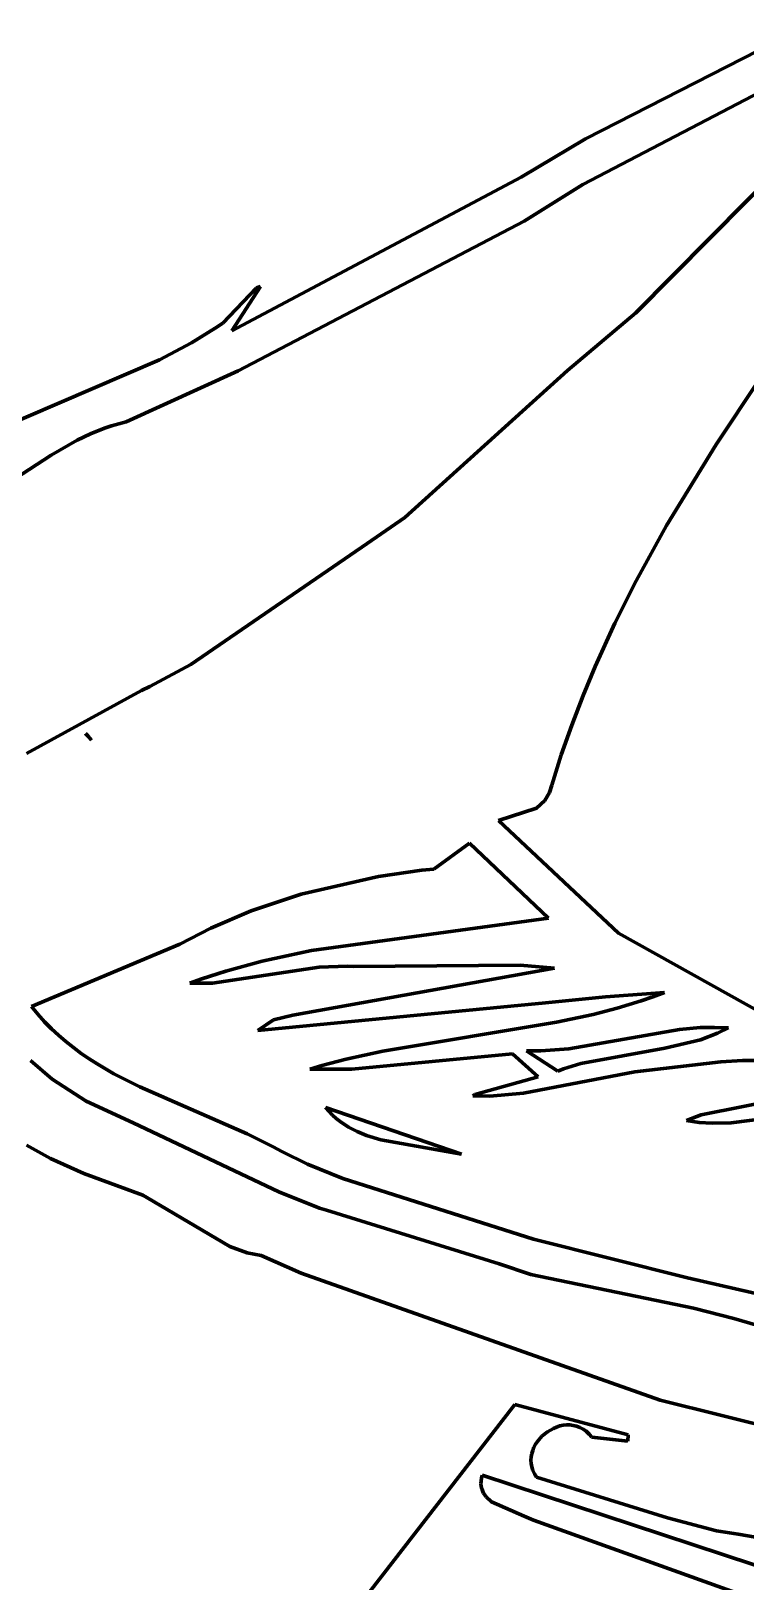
# Model space of a CAD drawing. Header units: millimetres. Extents: x 0 to 14.2, y 0 to 19.5.
# Drawn here: x 4.108 to 4.853, y 14.294 to 15.91 of the extents above; entities that cross this region are included whole.
import ezdxf

# ---------------------------------------------------------------- set-up
doc = ezdxf.new("R2010")
doc.units = ezdxf.units.MM
doc.layers.add('color#010101ff', color=7, linetype='CONTINUOUS', lineweight=100)
doc.layers.add('color#fdfdfdff', color=7, linetype='CONTINUOUS', lineweight=100)

msp = doc.modelspace()

# ---------------------------------------------------------------- linework, layer by layer
at = {"layer": 'color#010101ff'}
for p, q in [((4.9907, 15.9105), (4.6835, 15.7504)), ((4.6862, 15.7979), (4.8667, 15.89)), ((4.7388, 15.6164), (4.9445, 15.8245)), ((4.6192, 15.758), (4.6862, 15.7979)), ((4.3174, 15.5976), (4.6192, 15.758)), ((4.6835, 15.7504), (4.6224, 15.712)), ((4.6224, 15.712), (4.3239, 15.5561)), ((4.3079, 15.6059), (4.3433, 15.6427)), ((4.3472, 15.644), (4.3174, 15.5976)), ((4.3433, 15.6427), (4.3472, 15.644)), ((4.6675, 15.5564), (4.7388, 15.6164)), ((4.2755, 15.5854), (4.3, 15.6005)), ((4.3, 15.6005), (4.3079, 15.6059)), ((4.2418, 15.5674), (4.2755, 15.5854)), ((4.0566, 15.4878), (4.2418, 15.5674)), ((4.3239, 15.5561), (4.2073, 15.5028)), ((4.4979, 15.4032), (4.6675, 15.5564)), ((4.8683, 15.5478), (4.8225, 15.4793)), ((4.17, 15.4903), (4.156, 15.4836)), ((4.1845, 15.4961), (4.17, 15.4903)), ((4.1919, 15.4986), (4.1845, 15.4961)), ((4.1995, 15.5008), (4.1919, 15.4986)), ((4.2073, 15.5028), (4.1995, 15.5008)), ((4.156, 15.4836), (4.1291, 15.4681)), ((4.8225, 15.4793), (4.7708, 15.3948)), ((4.1291, 15.4681), (4.044, 15.4131)), ((4.4586, 15.376), (4.4979, 15.4032)), ((4.7708, 15.3948), (4.739, 15.337)), ((4.2748, 15.2496), (4.4586, 15.376)), ((4.739, 15.337), (4.7169, 15.2928)), ((4.7169, 15.2928), (4.6964, 15.2478)), ((4.232, 15.2267), (4.2748, 15.2496)), ((4.6964, 15.2478), (4.6837, 15.2174)), ((4.1033, 15.1568), (4.2232, 15.2226)), ((4.2232, 15.2226), (4.232, 15.2267)), ((4.6837, 15.2174), (4.6719, 15.1866)), ((4.6719, 15.1866), (4.661, 15.1555)), ((4.1648, 15.1779), (4.1671, 15.1753)), ((4.1709, 15.1709), (4.1648, 15.1779)), ((4.1671, 15.1753), (4.1709, 15.1709)), ((4.661, 15.1555), (4.6511, 15.124)), ((4.6487, 15.1164), (4.6438, 15.108)), ((4.6511, 15.124), (4.6487, 15.1164)), ((4.6351, 15.1), (4.5954, 15.0872)), ((4.6438, 15.108), (4.6351, 15.1)), ((4.5954, 15.0872), (4.7208, 14.9695)), ((4.5653, 15.0633), (4.5281, 15.0362)), ((4.6477, 14.9853), (4.5653, 15.0633)), ((4.5156, 15.0354), (4.4703, 15.0287)), ((4.5281, 15.0362), (4.5156, 15.0354)), ((4.4703, 15.0287), (4.3898, 15.0103)), ((4.3898, 15.0103), (4.3376, 14.993)), ((4.3376, 14.993), (4.2955, 14.9749)), ((4.2955, 14.9749), (4.263, 14.958)), ((4.4004, 14.9514), (4.6477, 14.9853)), ((4.263, 14.958), (4.1085, 14.893)), ((4.7208, 14.9695), (4.8999, 14.8694)), ((4.3112, 14.9298), (4.3492, 14.9402)), ((4.3492, 14.9402), (4.4004, 14.9514)), ((4.2736, 14.9174), (4.2861, 14.9218)), ((4.2861, 14.9218), (4.3112, 14.9298)), ((4.4086, 14.934), (4.2972, 14.9175)), ((4.3809, 14.8842), (4.6541, 14.9332)), ((4.4382, 14.9352), (4.4086, 14.934)), ((4.4442, 14.9349), (4.4382, 14.9352)), ((4.618, 14.9362), (4.4442, 14.9349)), ((4.6541, 14.9332), (4.618, 14.9362)), ((4.2972, 14.9175), (4.2736, 14.9174)), ((4.7688, 14.9078), (4.7073, 14.9032)), ((4.7566, 14.9033), (4.7688, 14.9078)), ((4.1085, 14.893), (4.1151, 14.8849)), ((4.6447, 14.8969), (4.3445, 14.868)), ((4.7073, 14.9032), (4.6447, 14.8969)), ((4.6942, 14.8848), (4.7194, 14.8914)), ((4.7194, 14.8914), (4.7443, 14.899)), ((4.7443, 14.899), (4.7566, 14.9033)), ((4.1151, 14.8849), (4.122, 14.8772)), ((4.122, 14.8772), (4.1292, 14.8699)), ((4.3445, 14.868), (4.361, 14.879)), ((4.361, 14.879), (4.3809, 14.8842)), ((4.4749, 14.8464), (4.656, 14.8766)), ((4.656, 14.8766), (4.6942, 14.8848)), ((4.1292, 14.8699), (4.1366, 14.863)), ((4.1366, 14.863), (4.1442, 14.8564)), ((4.7842, 14.8691), (4.6688, 14.849)), ((4.7692, 14.8495), (4.8061, 14.8584)), ((4.806, 14.871), (4.7842, 14.8691)), ((4.8207, 14.8713), (4.806, 14.871)), ((4.8061, 14.8584), (4.8239, 14.8651)), ((4.8354, 14.8707), (4.8207, 14.8713)), ((4.8239, 14.8651), (4.8354, 14.8707)), ((4.1442, 14.8564), (4.1521, 14.8502)), ((4.1521, 14.8502), (4.1602, 14.8442)), ((4.1602, 14.8442), (4.1685, 14.8386)), ((4.4366, 14.838), (4.4749, 14.8464)), ((4.6101, 14.8438), (4.4427, 14.8277)), ((4.6368, 14.8197), (4.6101, 14.8438)), ((4.6249, 14.8469), (4.6573, 14.8256)), ((4.6396, 14.8468), (4.6249, 14.8469)), ((4.6688, 14.849), (4.6396, 14.8468)), ((4.6814, 14.8336), (4.7692, 14.8495)), ((4.13, 14.8174), (4.1074, 14.8369)), ((4.1685, 14.8386), (4.1769, 14.8332)), ((4.1769, 14.8332), (4.1943, 14.823)), ((4.3989, 14.8277), (4.4114, 14.8314)), ((4.4427, 14.8277), (4.3989, 14.8277)), ((4.4114, 14.8314), (4.4366, 14.838)), ((4.7376, 14.8249), (4.6216, 14.8028)), ((4.6573, 14.8256), (4.6632, 14.8279)), ((4.6632, 14.8279), (4.6814, 14.8336)), ((4.8275, 14.8352), (4.7376, 14.8249)), ((4.8501, 14.8366), (4.8275, 14.8352)), ((4.865, 14.8366), (4.8501, 14.8366)), ((4.1653, 14.7945), (4.13, 14.8174)), ((4.1943, 14.823), (4.2214, 14.8093)), ((4.2214, 14.8093), (4.3335, 14.7603)), ((4.5707, 14.8014), (4.6368, 14.8197)), ((4.8071, 14.7801), (4.9487, 14.8084)), ((4.2145, 14.7719), (4.1653, 14.7945)), ((4.5687, 14.7998), (4.5707, 14.8014)), ((4.5865, 14.7994), (4.5687, 14.7998)), ((4.6216, 14.8028), (4.5865, 14.7994)), ((4.4152, 14.7876), (4.5571, 14.7391)), ((4.4188, 14.7836), (4.4152, 14.7876)), ((4.4225, 14.7798), (4.4188, 14.7836)), ((4.4264, 14.7763), (4.4225, 14.7798)), ((4.4304, 14.773), (4.4264, 14.7763)), ((4.7915, 14.7741), (4.8071, 14.7801)), ((4.9447, 14.7857), (4.8384, 14.7716)), ((4.3664, 14.6998), (4.2145, 14.7719)), ((4.3335, 14.7603), (4.3606, 14.7466)), ((4.439, 14.7673), (4.4304, 14.773)), ((4.4482, 14.7626), (4.439, 14.7673)), ((4.4578, 14.7586), (4.4482, 14.7626)), ((4.805, 14.7722), (4.7915, 14.7741)), ((4.8184, 14.7713), (4.805, 14.7722)), ((4.8384, 14.7716), (4.8184, 14.7713)), ((4.1034, 14.7483), (4.1284, 14.7347)), ((4.3606, 14.7466), (4.3694, 14.7419)), ((4.4729, 14.7539), (4.4578, 14.7586)), ((4.5571, 14.7391), (4.4729, 14.7539)), ((4.1284, 14.7347), (4.163, 14.7189)), ((4.3694, 14.7419), (4.3963, 14.7288)), ((4.3963, 14.7288), (4.4331, 14.7136)), ((4.163, 14.7189), (4.2244, 14.6962)), ((4.4331, 14.7136), (4.6322, 14.6503)), ((4.2244, 14.6962), (4.2286, 14.694)), ((4.409, 14.6828), (4.3664, 14.6998)), ((4.2286, 14.694), (4.3153, 14.6426)), ((4.4163, 14.6805), (4.409, 14.6828)), ((4.5962, 14.6246), (4.4163, 14.6805)), ((4.6322, 14.6503), (4.7926, 14.6101)), ((4.3153, 14.6426), (4.3335, 14.6363)), ((4.3335, 14.6363), (4.3479, 14.6333)), ((4.3479, 14.6333), (4.3898, 14.615)), ((4.3898, 14.615), (4.7641, 14.4825)), ((4.6292, 14.6137), (4.5962, 14.6246)), ((4.7991, 14.5783), (4.6292, 14.6137)), ((4.7926, 14.6101), (4.986, 14.5659)), ((4.8411, 14.5677), (4.7991, 14.5783)), ((4.8662, 14.5603), (4.8411, 14.5677)), ((4.6125, 14.4781), (4.1981, 13.9439)), ((4.7308, 14.4464), (4.6125, 14.4781)), ((4.7641, 14.4825), (5.0421, 14.4132)), ((4.6465, 14.4495), (4.6528, 14.4531)), ((4.6528, 14.4531), (4.6561, 14.4545)), ((4.6561, 14.4545), (4.6595, 14.4556)), ((4.6595, 14.4556), (4.663, 14.4563)), ((4.663, 14.4563), (4.6665, 14.4566)), ((4.6665, 14.4566), (4.67, 14.4566)), ((4.67, 14.4566), (4.6735, 14.4562)), ((4.6735, 14.4562), (4.677, 14.4553)), ((4.677, 14.4553), (4.6804, 14.454)), ((4.6804, 14.454), (4.6838, 14.4523)), ((4.6325, 14.4334), (4.6342, 14.4365)), ((4.6342, 14.4365), (4.6362, 14.4395)), ((4.6362, 14.4395), (4.6409, 14.4449)), ((4.6409, 14.4449), (4.6465, 14.4495)), ((4.6838, 14.4523), (4.687, 14.45)), ((4.687, 14.45), (4.69, 14.4472)), ((4.69, 14.4472), (4.6929, 14.4439)), ((4.6929, 14.4439), (4.7305, 14.4397)), ((4.7305, 14.4397), (4.7308, 14.4464)), ((4.6294, 14.4198), (4.6296, 14.4233)), ((4.6296, 14.4233), (4.6302, 14.4268)), ((4.6302, 14.4268), (4.6312, 14.4301)), ((4.6312, 14.4301), (4.6325, 14.4334)), ((4.5777, 14.4012), (4.5785, 14.4044)), ((4.5785, 14.4044), (4.9761, 14.2733)), ((4.6296, 14.4163), (4.6294, 14.4198)), ((4.6303, 14.4128), (4.6296, 14.4163)), ((4.6314, 14.4093), (4.6303, 14.4128)), ((4.6331, 14.4058), (4.6314, 14.4093)), ((4.6353, 14.4023), (4.6331, 14.4058)), ((4.5772, 14.3953), (4.5773, 14.3982)), ((4.5775, 14.3926), (4.5772, 14.3953)), ((4.5773, 14.3982), (4.5777, 14.4012)), ((4.578, 14.3901), (4.5775, 14.3926)), ((4.5799, 14.3856), (4.578, 14.3901)), ((4.772, 14.3596), (4.6353, 14.4023)), ((4.5827, 14.3815), (4.5799, 14.3856)), ((4.5883, 14.3764), (4.5827, 14.3815)), ((4.6223, 14.3615), (4.5883, 14.3764)), ((4.6319, 14.3574), (4.6223, 14.3615)), ((4.9627, 14.2385), (4.6319, 14.3574)), ((4.823, 14.3463), (4.772, 14.3596)), ((4.8454, 14.3426), (4.823, 14.3463)), ((4.8716, 14.3381), (4.8454, 14.3426))]:
    msp.add_line(p, q, dxfattribs=at)
at = {"layer": 'color#fdfdfdff'}
for p, q in [((4.6835, 15.7504), (4.9907, 15.9105)), ((4.8667, 15.89), (4.6862, 15.7979)), ((4.9445, 15.8245), (4.7388, 15.6164)), ((4.6862, 15.7979), (4.6192, 15.758)), ((4.6192, 15.758), (4.3174, 15.5976)), ((4.6224, 15.712), (4.6835, 15.7504)), ((4.3239, 15.5561), (4.6224, 15.712)), ((4.3433, 15.6427), (4.3079, 15.6059)), ((4.3174, 15.5976), (4.3472, 15.644)), ((4.3472, 15.644), (4.3433, 15.6427)), ((4.7388, 15.6164), (4.6675, 15.5564)), ((4.3, 15.6005), (4.2755, 15.5854)), ((4.3079, 15.6059), (4.3, 15.6005)), ((4.2755, 15.5854), (4.2418, 15.5674)), ((4.2418, 15.5674), (4.0566, 15.4878)), ((4.2073, 15.5028), (4.3239, 15.5561)), ((4.6675, 15.5564), (4.4979, 15.4032)), ((4.8225, 15.4793), (4.8683, 15.5478)), ((4.156, 15.4836), (4.17, 15.4903)), ((4.17, 15.4903), (4.1845, 15.4961)), ((4.1845, 15.4961), (4.1919, 15.4986)), ((4.1919, 15.4986), (4.1995, 15.5008)), ((4.1995, 15.5008), (4.2073, 15.5028)), ((4.1291, 15.4681), (4.156, 15.4836)), ((4.7708, 15.3948), (4.8225, 15.4793)), ((4.044, 15.4131), (4.1291, 15.4681)), ((4.4979, 15.4032), (4.4586, 15.376)), ((4.739, 15.337), (4.7708, 15.3948)), ((4.4586, 15.376), (4.2748, 15.2496)), ((4.7169, 15.2928), (4.739, 15.337)), ((4.6964, 15.2478), (4.7169, 15.2928)), ((4.2748, 15.2496), (4.232, 15.2267)), ((4.6837, 15.2174), (4.6964, 15.2478)), ((4.2232, 15.2226), (4.1033, 15.1568)), ((4.232, 15.2267), (4.2232, 15.2226)), ((4.6719, 15.1866), (4.6837, 15.2174)), ((4.661, 15.1555), (4.6719, 15.1866)), ((4.1648, 15.1779), (4.1709, 15.1709)), ((4.1671, 15.1753), (4.1648, 15.1779)), ((4.1709, 15.1709), (4.1671, 15.1753)), ((4.6511, 15.124), (4.661, 15.1555)), ((4.6438, 15.108), (4.6487, 15.1164)), ((4.6487, 15.1164), (4.6511, 15.124)), ((4.5954, 15.0872), (4.6351, 15.1)), ((4.6351, 15.1), (4.6438, 15.108)), ((4.7208, 14.9695), (4.5954, 15.0872)), ((4.5281, 15.0362), (4.5653, 15.0633)), ((4.5653, 15.0633), (4.6477, 14.9853)), ((4.4703, 15.0287), (4.5156, 15.0354)), ((4.5156, 15.0354), (4.5281, 15.0362)), ((4.3898, 15.0103), (4.4703, 15.0287)), ((4.3376, 14.993), (4.3898, 15.0103)), ((4.2955, 14.9749), (4.3376, 14.993)), ((4.263, 14.958), (4.2955, 14.9749)), ((4.6477, 14.9853), (4.4004, 14.9514)), ((4.1085, 14.893), (4.263, 14.958)), ((4.8999, 14.8694), (4.7208, 14.9695)), ((4.3492, 14.9402), (4.3112, 14.9298)), ((4.4004, 14.9514), (4.3492, 14.9402)), ((4.2861, 14.9218), (4.2736, 14.9174)), ((4.3112, 14.9298), (4.2861, 14.9218)), ((4.2972, 14.9175), (4.4086, 14.934)), ((4.6541, 14.9332), (4.3809, 14.8842)), ((4.4086, 14.934), (4.4382, 14.9352)), ((4.4382, 14.9352), (4.4442, 14.9349)), ((4.4442, 14.9349), (4.618, 14.9362)), ((4.618, 14.9362), (4.6541, 14.9332)), ((4.2736, 14.9174), (4.2972, 14.9175)), ((4.7073, 14.9032), (4.7688, 14.9078)), ((4.7688, 14.9078), (4.7566, 14.9033)), ((4.1151, 14.8849), (4.1085, 14.893)), ((4.3445, 14.868), (4.6447, 14.8969)), ((4.6447, 14.8969), (4.7073, 14.9032)), ((4.7194, 14.8914), (4.6942, 14.8848)), ((4.7443, 14.899), (4.7194, 14.8914)), ((4.7566, 14.9033), (4.7443, 14.899)), ((4.122, 14.8772), (4.1151, 14.8849)), ((4.1292, 14.8699), (4.122, 14.8772)), ((4.361, 14.879), (4.3445, 14.868)), ((4.3809, 14.8842), (4.361, 14.879)), ((4.656, 14.8766), (4.4749, 14.8464)), ((4.6942, 14.8848), (4.656, 14.8766)), ((4.1366, 14.863), (4.1292, 14.8699)), ((4.1442, 14.8564), (4.1366, 14.863)), ((4.6688, 14.849), (4.7842, 14.8691)), ((4.8061, 14.8584), (4.7692, 14.8495)), ((4.7842, 14.8691), (4.806, 14.871)), ((4.806, 14.871), (4.8207, 14.8713)), ((4.8239, 14.8651), (4.8061, 14.8584)), ((4.8207, 14.8713), (4.8354, 14.8707)), ((4.8354, 14.8707), (4.8239, 14.8651)), ((4.1521, 14.8502), (4.1442, 14.8564)), ((4.1602, 14.8442), (4.1521, 14.8502)), ((4.1685, 14.8386), (4.1602, 14.8442)), ((4.4749, 14.8464), (4.4366, 14.838)), ((4.4427, 14.8277), (4.6101, 14.8438)), ((4.6101, 14.8438), (4.6368, 14.8197)), ((4.6249, 14.8469), (4.6396, 14.8468)), ((4.6573, 14.8256), (4.6249, 14.8469)), ((4.6396, 14.8468), (4.6688, 14.849)), ((4.7692, 14.8495), (4.6814, 14.8336)), ((4.1074, 14.8369), (4.13, 14.8174)), ((4.1769, 14.8332), (4.1685, 14.8386)), ((4.1943, 14.823), (4.1769, 14.8332)), ((4.4114, 14.8314), (4.3989, 14.8277)), ((4.3989, 14.8277), (4.4427, 14.8277)), ((4.4366, 14.838), (4.4114, 14.8314)), ((4.6216, 14.8028), (4.7376, 14.8249)), ((4.6632, 14.8279), (4.6573, 14.8256)), ((4.6814, 14.8336), (4.6632, 14.8279)), ((4.7376, 14.8249), (4.8275, 14.8352)), ((4.8275, 14.8352), (4.8501, 14.8366)), ((4.8501, 14.8366), (4.865, 14.8366)), ((4.13, 14.8174), (4.1653, 14.7945)), ((4.2214, 14.8093), (4.1943, 14.823)), ((4.3335, 14.7603), (4.2214, 14.8093)), ((4.6368, 14.8197), (4.5707, 14.8014)), ((4.9487, 14.8084), (4.8071, 14.7801)), ((4.1653, 14.7945), (4.2145, 14.7719)), ((4.5707, 14.8014), (4.5687, 14.7998)), ((4.5687, 14.7998), (4.5865, 14.7994)), ((4.5865, 14.7994), (4.6216, 14.8028)), ((4.4152, 14.7876), (4.4188, 14.7836)), ((4.5571, 14.7391), (4.4152, 14.7876)), ((4.4188, 14.7836), (4.4225, 14.7798)), ((4.4225, 14.7798), (4.4264, 14.7763)), ((4.4264, 14.7763), (4.4304, 14.773)), ((4.8071, 14.7801), (4.7915, 14.7741)), ((4.8384, 14.7716), (4.9447, 14.7857)), ((4.2145, 14.7719), (4.3664, 14.6998)), ((4.3606, 14.7466), (4.3335, 14.7603)), ((4.4304, 14.773), (4.439, 14.7673)), ((4.439, 14.7673), (4.4482, 14.7626)), ((4.4482, 14.7626), (4.4578, 14.7586)), ((4.7915, 14.7741), (4.805, 14.7722)), ((4.805, 14.7722), (4.8184, 14.7713)), ((4.8184, 14.7713), (4.8384, 14.7716)), ((4.1284, 14.7347), (4.1034, 14.7483)), ((4.3694, 14.7419), (4.3606, 14.7466)), ((4.4578, 14.7586), (4.4729, 14.7539)), ((4.4729, 14.7539), (4.5571, 14.7391)), ((4.163, 14.7189), (4.1284, 14.7347)), ((4.3963, 14.7288), (4.3694, 14.7419)), ((4.4331, 14.7136), (4.3963, 14.7288)), ((4.2244, 14.6962), (4.163, 14.7189)), ((4.6322, 14.6503), (4.4331, 14.7136)), ((4.2286, 14.694), (4.2244, 14.6962)), ((4.3664, 14.6998), (4.409, 14.6828)), ((4.3153, 14.6426), (4.2286, 14.694)), ((4.409, 14.6828), (4.4163, 14.6805)), ((4.4163, 14.6805), (4.5962, 14.6246)), ((4.7926, 14.6101), (4.6322, 14.6503)), ((4.3335, 14.6363), (4.3153, 14.6426)), ((4.3479, 14.6333), (4.3335, 14.6363)), ((4.3898, 14.615), (4.3479, 14.6333)), ((4.7641, 14.4825), (4.3898, 14.615)), ((4.5962, 14.6246), (4.6292, 14.6137)), ((4.6292, 14.6137), (4.7991, 14.5783)), ((4.986, 14.5659), (4.7926, 14.6101)), ((4.7991, 14.5783), (4.8411, 14.5677)), ((4.8411, 14.5677), (4.8662, 14.5603)), ((4.1981, 13.9439), (4.6125, 14.4781)), ((4.6125, 14.4781), (4.7308, 14.4464)), ((5.0421, 14.4132), (4.7641, 14.4825)), ((4.6528, 14.4531), (4.6465, 14.4495)), ((4.6561, 14.4545), (4.6528, 14.4531)), ((4.6595, 14.4556), (4.6561, 14.4545)), ((4.663, 14.4563), (4.6595, 14.4556)), ((4.6665, 14.4566), (4.663, 14.4563)), ((4.67, 14.4566), (4.6665, 14.4566)), ((4.6735, 14.4562), (4.67, 14.4566)), ((4.677, 14.4553), (4.6735, 14.4562)), ((4.6804, 14.454), (4.677, 14.4553)), ((4.6838, 14.4523), (4.6804, 14.454)), ((4.6342, 14.4365), (4.6325, 14.4334)), ((4.6362, 14.4395), (4.6342, 14.4365)), ((4.6409, 14.4449), (4.6362, 14.4395)), ((4.6465, 14.4495), (4.6409, 14.4449)), ((4.687, 14.45), (4.6838, 14.4523)), ((4.69, 14.4472), (4.687, 14.45)), ((4.6929, 14.4439), (4.69, 14.4472)), ((4.7305, 14.4397), (4.6929, 14.4439)), ((4.7308, 14.4464), (4.7305, 14.4397)), ((4.6296, 14.4233), (4.6294, 14.4198)), ((4.6302, 14.4268), (4.6296, 14.4233)), ((4.6312, 14.4301), (4.6302, 14.4268)), ((4.6325, 14.4334), (4.6312, 14.4301)), ((4.5785, 14.4044), (4.5777, 14.4012)), ((4.9761, 14.2733), (4.5785, 14.4044)), ((4.6294, 14.4198), (4.6296, 14.4163)), ((4.6296, 14.4163), (4.6303, 14.4128)), ((4.6303, 14.4128), (4.6314, 14.4093)), ((4.6314, 14.4093), (4.6331, 14.4058)), ((4.6331, 14.4058), (4.6353, 14.4023)), ((4.5773, 14.3982), (4.5772, 14.3953)), ((4.5772, 14.3953), (4.5775, 14.3926)), ((4.5777, 14.4012), (4.5773, 14.3982)), ((4.5775, 14.3926), (4.578, 14.3901)), ((4.578, 14.3901), (4.5799, 14.3856)), ((4.6353, 14.4023), (4.772, 14.3596)), ((4.5799, 14.3856), (4.5827, 14.3815)), ((4.5827, 14.3815), (4.5883, 14.3764)), ((4.5883, 14.3764), (4.6223, 14.3615)), ((4.6223, 14.3615), (4.6319, 14.3574)), ((4.6319, 14.3574), (4.9627, 14.2385)), ((4.772, 14.3596), (4.823, 14.3463)), ((4.823, 14.3463), (4.8454, 14.3426)), ((4.8454, 14.3426), (4.8716, 14.3381))]:
    msp.add_line(p, q, dxfattribs=at)

doc.saveas('drawing.dxf')
